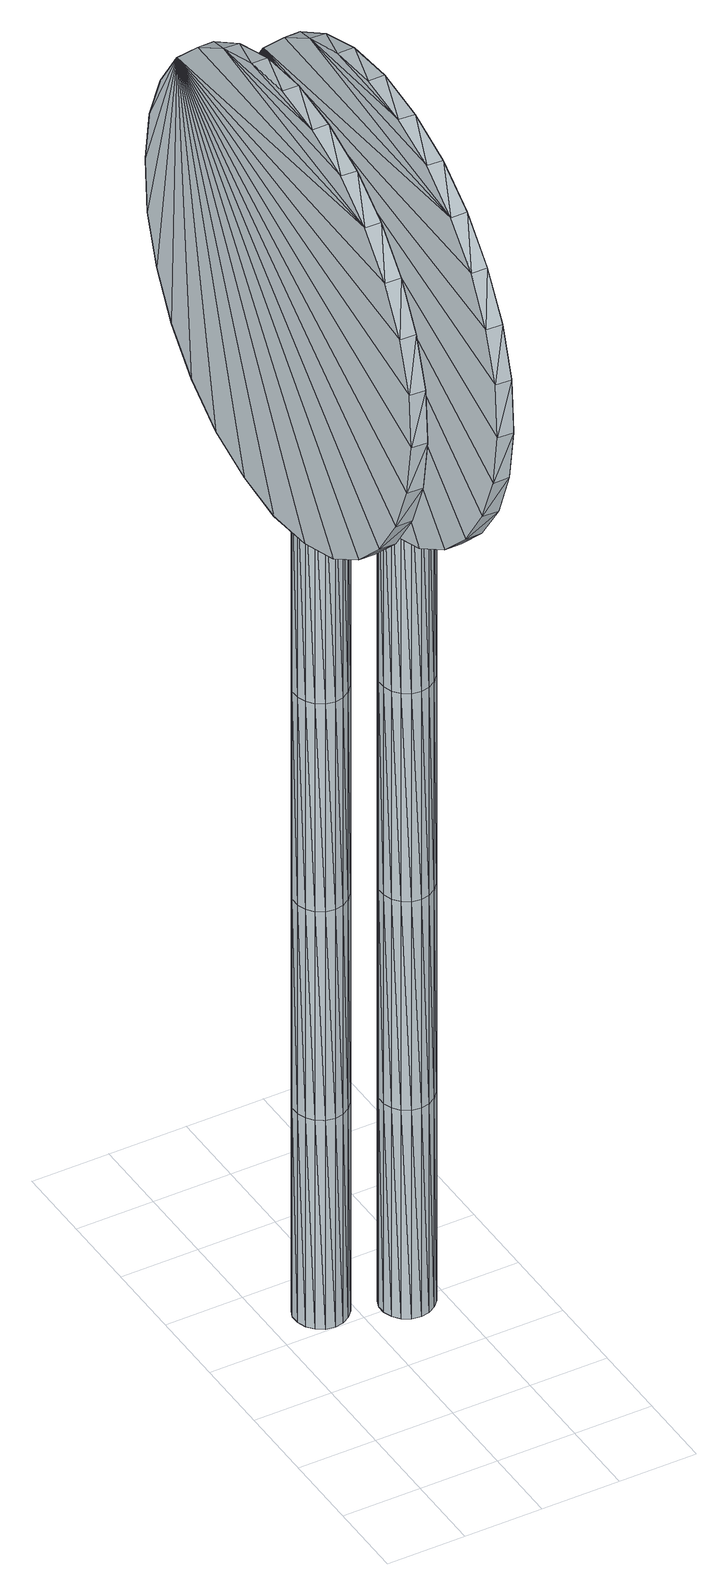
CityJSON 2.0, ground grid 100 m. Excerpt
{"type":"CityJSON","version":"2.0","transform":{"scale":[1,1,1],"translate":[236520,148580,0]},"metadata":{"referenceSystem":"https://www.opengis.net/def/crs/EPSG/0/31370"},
"CityObjects":{
"object1":{"type":"GenericCityObject","attributes":{"cluster":12,"mean_distance_to_centroid":0.193,"new_centroid_x":236474.58,"new_centroid_y":148993.81,"mean_distance_to_camera":6.9,"H1":0,"H2":0,"Z_final":107.55,"cluster2":-1,"proj_x":236469.2,"proj_y":148992.26,"id_line":52868,"bearing_l":163.9,"distance":5.6,"orientation":"left","G_obj":343.9},"geometry":[{"type":"MultiSurface","lod":"2","boundaries":[[[0,1,2]],[[2,1,3]],[[3,1,4]],[[4,1,5]],[[5,1,6]],[[1,7,6]],[[1,8,7]],[[1,9,8]],[[1,10,9]],[[1,11,10]],[[1,12,11]],[[1,13,12]],[[1,14,13]],[[15,14,1]],[[16,15,1]],[[17,16,1]],[[18,17,1]],[[0,18,1]],[[19,20,0]],[[19,0,2]],[[21,19,2]],[[21,2,3]],[[21,3,22]],[[22,3,4]],[[22,4,23]],[[23,4,5]],[[23,5,24]],[[24,5,6]],[[24,6,25]],[[25,6,7]],[[25,7,26]],[[26,7,8]],[[26,8,27]],[[8,9,27]],[[27,9,28]],[[9,10,28]],[[10,29,28]],[[10,11,29]],[[11,30,29]],[[11,12,30]],[[30,12,31]],[[31,12,13]],[[31,13,32]],[[32,13,14]],[[32,14,33]],[[33,14,15]],[[33,15,34]],[[34,15,16]],[[34,16,35]],[[35,16,17]],[[36,35,17]],[[18,36,17]],[[20,36,18]],[[20,18,0]],[[37,38,20]],[[37,20,19]],[[39,37,19]],[[21,39,19]],[[39,21,40]],[[40,21,22]],[[40,22,41]],[[41,22,23]],[[41,23,42]],[[42,23,24]],[[42,24,43]],[[43,24,25]],[[43,25,44]],[[44,25,26]],[[26,45,44]],[[26,27,45]],[[27,46,45]],[[27,28,46]],[[28,47,46]],[[28,29,47]],[[47,29,48]],[[29,30,48]],[[48,30,49]],[[49,30,31]],[[49,31,50]],[[50,31,32]],[[50,32,51]],[[51,32,33]],[[51,33,52]],[[52,33,34]],[[52,34,53]],[[53,34,35]],[[54,53,35]],[[54,35,36]],[[38,54,36]],[[38,36,20]],[[55,56,38]],[[55,38,37]],[[57,55,37]],[[57,37,39]],[[57,39,58]],[[58,39,40]],[[58,40,59]],[[59,40,41]],[[59,41,60]],[[60,41,42]],[[60,42,61]],[[61,42,43]],[[61,43,62]],[[62,43,44]],[[44,63,62]],[[44,45,63]],[[45,64,63]],[[45,46,64]],[[46,65,64]],[[46,47,65]],[[47,66,65]],[[47,48,66]],[[66,48,67]],[[67,48,49]],[[67,49,68]],[[68,49,50]],[[68,50,69]],[[69,50,51]],[[69,51,70]],[[70,51,52]],[[70,52,71]],[[71,52,53]],[[72,71,53]],[[72,53,54]],[[56,72,54]],[[56,54,38]],[[73,74,56]],[[73,56,55]],[[75,73,55]],[[75,55,57]],[[75,57,76]],[[76,57,58]],[[76,58,77]],[[77,58,59]],[[77,59,78]],[[78,59,60]],[[78,60,79]],[[79,60,61]],[[79,61,80]],[[80,61,62]],[[62,81,80]],[[62,63,81]],[[63,82,81]],[[63,64,82]],[[64,83,82]],[[64,65,83]],[[65,84,83]],[[65,66,84]],[[84,66,85]],[[85,66,67]],[[85,67,86]],[[86,67,68]],[[86,68,87]],[[87,68,69]],[[87,69,88]],[[88,69,70]],[[88,70,89]],[[89,70,71]],[[90,89,71]],[[90,71,72]],[[74,90,72]],[[74,72,56]],[[91,92,74]],[[91,74,73]],[[93,91,73]],[[93,73,75]],[[93,75,94]],[[94,75,76]],[[94,76,95]],[[95,76,77]],[[95,77,96]],[[96,77,78]],[[96,78,97]],[[97,78,79]],[[97,79,98]],[[98,79,80]],[[80,99,98]],[[80,81,99]],[[81,100,99]],[[81,82,100]],[[82,101,100]],[[82,83,101]],[[83,102,101]],[[83,84,102]],[[102,84,103]],[[103,84,85]],[[103,85,104]],[[104,85,86]],[[104,86,105]],[[105,86,87]],[[105,87,106]],[[106,87,88]],[[106,88,107]],[[107,88,89]],[[108,107,89]],[[108,89,90]],[[92,108,90]],[[92,90,74]],[[92,91,109]],[[91,93,109]],[[93,94,109]],[[94,95,109]],[[95,96,109]],[[109,96,97]],[[109,97,98]],[[109,98,99]],[[109,99,100]],[[109,100,101]],[[109,101,102]],[[109,102,103]],[[109,103,104]],[[105,109,104]],[[106,109,105]],[[107,109,106]],[[108,109,107]],[[92,109,108]],[[110,111,112]],[[113,112,114]],[[115,112,113]],[[116,112,115]],[[117,112,116]],[[118,112,117]],[[119,112,118]],[[120,112,119]],[[121,112,120]],[[122,112,121]],[[122,123,112]],[[123,110,112]],[[111,124,112]],[[124,125,112]],[[125,126,112]],[[126,127,112]],[[127,128,112]],[[128,129,112]],[[129,130,112]],[[130,131,112]],[[112,131,132]],[[131,133,132]],[[131,134,133]],[[133,134,135]],[[133,135,136]],[[135,137,136]],[[133,136,138]],[[136,139,138]],[[136,137,139]],[[137,140,139]],[[137,135,140]],[[135,141,140]],[[135,134,141]],[[134,142,141]],[[134,131,142]],[[131,143,142]],[[131,130,143]],[[143,130,144]],[[144,130,129]],[[144,129,145]],[[145,129,128]],[[145,128,146]],[[146,127,147]],[[147,127,126]],[[147,126,148]],[[148,126,125]],[[148,125,149]],[[149,125,124]],[[150,149,124]],[[150,124,111]],[[151,150,111]],[[151,111,110]],[[152,151,110]],[[152,110,123]],[[146,128,127]],[[153,123,122]],[[154,153,122]],[[154,122,121]],[[155,154,121]],[[155,121,120]],[[156,155,120]],[[156,120,119]],[[157,156,119]],[[157,119,118]],[[157,118,158]],[[158,118,117]],[[158,117,159]],[[153,152,123]],[[159,117,116]],[[159,116,160]],[[160,116,115]],[[160,115,161]],[[161,115,113]],[[161,113,162]],[[162,113,114]],[[162,114,163]],[[163,114,112]],[[163,112,164]],[[164,112,132]],[[132,165,164]],[[132,133,165]],[[133,138,165]],[[138,139,140]],[[161,162,163]],[[160,161,163]],[[159,160,163]],[[158,159,163]],[[157,158,163]],[[156,157,163]],[[155,156,163]],[[154,155,163]],[[153,154,163]],[[153,163,152]],[[152,163,151]],[[151,163,150]],[[150,163,149]],[[149,163,148]],[[148,163,147]],[[147,163,146]],[[146,163,145]],[[145,163,144]],[[144,163,143]],[[143,163,142]],[[163,164,142]],[[142,164,165]],[[142,165,141]],[[165,140,141]],[[165,138,140]],[[166,167,168]],[[168,167,169]],[[170,168,169]],[[170,169,171]],[[170,171,172]],[[172,171,173]],[[172,173,174]],[[174,173,175]],[[174,175,176]],[[176,175,177]],[[176,177,178]],[[178,177,179]],[[178,179,180]],[[180,179,181]],[[180,181,182]],[[182,181,183]],[[182,183,184]],[[184,183,185]],[[184,185,186]],[[186,185,187]],[[186,187,188]],[[188,187,189]],[[188,189,190]],[[190,189,191]],[[192,190,191]],[[192,191,193]],[[194,192,193]],[[194,193,195]],[[196,194,195]],[[196,195,197]],[[198,196,197]],[[198,197,199]],[[200,198,199]],[[200,199,201]],[[202,200,201]],[[202,201,203]],[[204,202,203]],[[204,203,205]],[[206,204,205]],[[206,205,207]],[[208,206,207]],[[208,207,209]],[[210,208,209]],[[210,209,211]],[[212,210,211]],[[212,211,213]],[[214,212,213]],[[214,213,215]],[[216,214,215]],[[216,215,217]],[[216,217,218]],[[218,217,219]],[[218,219,220]],[[220,219,221]],[[220,221,222]],[[222,221,223]],[[222,223,224]],[[224,223,225]],[[224,225,226]],[[226,225,227]],[[226,227,228]],[[228,227,229]],[[228,229,230]],[[230,229,231]],[[230,231,232]],[[232,231,233]],[[232,233,234]],[[234,233,235]],[[234,235,236]],[[236,235,237]],[[238,236,237]],[[238,237,239]],[[238,239,240]],[[240,239,241]],[[241,242,240]],[[241,243,242]],[[242,243,244]],[[244,243,245]],[[244,245,246]],[[246,245,247]],[[246,247,248]],[[248,247,249]],[[248,249,250]],[[250,249,251]],[[250,251,252]],[[252,251,253]],[[252,253,254]],[[254,253,255]],[[254,255,256]],[[256,255,257]],[[256,257,258]],[[258,257,259]],[[258,259,260]],[[260,259,261]],[[260,261,262]],[[262,261,263]],[[262,263,264]],[[264,263,265]],[[264,265,266]],[[266,265,267]],[[266,267,268]],[[268,267,269]],[[269,270,268]],[[269,271,270]],[[271,272,270]],[[271,273,272]],[[273,274,272]],[[273,275,274]],[[275,276,274]],[[275,277,276]],[[277,278,276]],[[277,279,278]],[[279,280,278]],[[279,281,280]],[[281,282,280]],[[281,283,282]],[[283,284,282]],[[283,285,284]],[[285,286,284]],[[285,287,286]],[[287,288,286]],[[287,289,288]],[[289,290,288]],[[289,291,290]],[[290,291,292]],[[292,291,293]],[[292,293,294]],[[294,293,295]],[[294,295,296]],[[296,295,297]],[[296,297,298]],[[298,297,299]],[[298,299,300]],[[300,299,301]],[[300,301,302]],[[302,301,303]],[[302,303,304]],[[304,303,305]],[[304,305,306]],[[306,305,307]],[[306,307,308]],[[308,307,309]],[[308,309,310]],[[310,309,311]],[[310,311,312]],[[312,311,313]],[[313,166,312]],[[313,167,166]],[[169,167,313]],[[169,313,171]],[[171,313,311]],[[173,171,311]],[[173,311,309]],[[175,173,309]],[[175,309,307]],[[177,175,307]],[[177,307,305]],[[179,177,305]],[[179,305,303]],[[181,179,303]],[[181,303,301]],[[183,181,301]],[[183,301,299]],[[183,299,297]],[[185,183,297]],[[185,297,295]],[[187,185,295]],[[187,295,293]],[[189,187,293]],[[189,293,291]],[[189,291,289]],[[189,289,287]],[[191,189,287]],[[191,287,285]],[[193,191,285]],[[195,193,285]],[[195,285,283]],[[197,195,283]],[[199,197,283]],[[201,199,283]],[[201,283,281]],[[203,201,281]],[[205,203,281]],[[205,281,279]],[[205,279,207]],[[207,279,209]],[[209,279,277]],[[209,277,211]],[[211,277,275]],[[211,275,213]],[[213,275,273]],[[213,273,215]],[[215,273,271]],[[215,271,217]],[[217,271,219]],[[219,271,269]],[[219,269,221]],[[221,269,267]],[[221,267,223]],[[223,267,265]],[[223,265,225]],[[225,265,263]],[[225,263,261]],[[225,261,227]],[[227,261,259]],[[227,259,229]],[[229,259,257]],[[229,257,255]],[[229,255,231]],[[231,255,253]],[[231,253,233]],[[233,253,251]],[[233,251,235]],[[251,249,235]],[[235,249,247]],[[235,247,237]],[[247,245,237]],[[237,245,243]],[[237,243,239]],[[239,243,241]],[[238,240,242]],[[168,312,166]],[[170,312,168]],[[170,310,312]],[[172,310,170]],[[172,308,310]],[[174,308,172]],[[174,306,308]],[[176,306,174]],[[176,304,306]],[[178,304,176]],[[178,302,304]],[[180,302,178]],[[180,300,302]],[[182,300,180]],[[182,298,300]],[[182,296,298]],[[184,296,182]],[[184,294,296]],[[186,294,184]],[[186,292,294]],[[188,292,186]],[[188,290,292]],[[188,288,290]],[[188,286,288]],[[190,286,188]],[[190,284,286]],[[192,284,190]],[[194,284,192]],[[194,282,284]],[[196,282,194]],[[198,282,196]],[[200,282,198]],[[200,280,282]],[[202,280,200]],[[204,280,202]],[[204,278,280]],[[204,206,278]],[[206,208,278]],[[208,276,278]],[[208,210,276]],[[210,274,276]],[[210,212,274]],[[212,272,274]],[[212,214,272]],[[214,270,272]],[[214,216,270]],[[216,218,270]],[[218,268,270]],[[218,220,268]],[[220,266,268]],[[220,222,266]],[[222,264,266]],[[222,224,264]],[[224,262,264]],[[224,260,262]],[[224,226,260]],[[226,258,260]],[[226,228,258]],[[228,256,258]],[[228,254,256]],[[228,230,254]],[[230,252,254]],[[230,232,252]],[[232,250,252]],[[232,234,250]],[[250,234,248]],[[234,246,248]],[[234,236,246]],[[246,236,244]],[[236,242,244]],[[236,238,242]],[[314,315,316]],[[316,315,317]],[[318,316,317]],[[318,317,319]],[[318,319,320]],[[320,319,321]],[[320,321,322]],[[322,321,323]],[[322,323,324]],[[324,323,325]],[[324,325,326]],[[326,325,327]],[[326,327,328]],[[328,327,329]],[[328,329,330]],[[330,329,331]],[[330,331,332]],[[332,331,333]],[[332,333,334]],[[334,333,335]],[[334,335,336]],[[336,335,337]],[[336,337,338]],[[338,337,339]],[[340,338,339]],[[340,339,341]],[[342,340,341]],[[342,341,343]],[[344,342,343]],[[344,343,345]],[[346,344,345]],[[346,345,347]],[[348,346,347]],[[348,347,349]],[[350,348,349]],[[350,349,351]],[[352,350,351]],[[352,351,353]],[[354,352,353]],[[354,353,355]],[[356,354,355]],[[356,355,357]],[[358,356,357]],[[358,357,359]],[[360,358,359]],[[360,359,361]],[[362,360,361]],[[362,361,363]],[[364,362,363]],[[364,363,365]],[[364,365,366]],[[366,365,367]],[[366,367,368]],[[368,367,369]],[[368,369,370]],[[370,369,371]],[[370,371,372]],[[372,371,373]],[[372,373,374]],[[374,373,375]],[[374,375,376]],[[376,375,377]],[[376,377,378]],[[378,377,379]],[[378,379,380]],[[380,379,381]],[[380,381,382]],[[382,381,383]],[[382,383,384]],[[384,383,385]],[[386,384,385]],[[386,385,387]],[[386,387,388]],[[388,387,389]],[[389,390,388]],[[389,391,390]],[[390,391,392]],[[392,391,393]],[[392,393,394]],[[394,393,395]],[[394,395,396]],[[396,395,397]],[[396,397,398]],[[398,397,399]],[[398,399,400]],[[400,399,401]],[[400,401,402]],[[402,401,403]],[[402,403,404]],[[404,403,405]],[[404,405,406]],[[406,405,407]],[[406,407,408]],[[408,407,409]],[[408,409,410]],[[410,409,411]],[[410,411,412]],[[412,411,413]],[[412,413,414]],[[414,413,415]],[[415,416,414]],[[415,417,416]],[[417,418,416]],[[417,419,418]],[[419,420,418]],[[419,421,420]],[[421,422,420]],[[421,423,422]],[[423,424,422]],[[423,425,424]],[[425,426,424]],[[425,427,426]],[[427,428,426]],[[427,429,428]],[[429,430,428]],[[429,431,430]],[[431,432,430]],[[431,433,432]],[[433,434,432]],[[433,435,434]],[[435,436,434]],[[435,437,436]],[[436,437,438]],[[438,437,439]],[[438,439,440]],[[440,439,441]],[[440,441,442]],[[442,441,443]],[[442,443,444]],[[444,443,445]],[[444,445,446]],[[446,445,447]],[[446,447,448]],[[448,447,449]],[[448,449,450]],[[450,449,451]],[[450,451,452]],[[452,451,453]],[[452,453,454]],[[454,453,455]],[[454,455,456]],[[456,455,457]],[[456,457,458]],[[458,457,459]],[[459,314,458]],[[459,315,314]],[[317,315,459]],[[317,459,319]],[[319,459,457]],[[321,319,457]],[[321,457,455]],[[323,321,455]],[[323,455,453]],[[325,323,453]],[[325,453,451]],[[327,325,451]],[[327,451,449]],[[329,327,449]],[[329,449,447]],[[331,329,447]],[[331,447,445]],[[331,445,443]],[[333,331,443]],[[333,443,441]],[[335,333,441]],[[335,441,439]],[[337,335,439]],[[337,439,437]],[[337,437,435]],[[337,435,433]],[[339,337,433]],[[339,433,431]],[[341,339,431]],[[343,341,431]],[[343,431,429]],[[345,343,429]],[[347,345,429]],[[349,347,429]],[[349,429,427]],[[351,349,427]],[[353,351,427]],[[353,427,425]],[[353,425,355]],[[355,425,357]],[[357,425,423]],[[357,423,359]],[[359,423,421]],[[359,421,361]],[[361,421,419]],[[361,419,363]],[[363,419,417]],[[363,417,365]],[[365,417,367]],[[367,417,415]],[[367,415,369]],[[369,415,413]],[[369,413,371]],[[371,413,411]],[[371,411,373]],[[373,411,409]],[[373,409,375]],[[375,409,407]],[[375,407,377]],[[377,407,405]],[[377,405,403]],[[377,403,379]],[[379,403,401]],[[379,401,381]],[[381,401,399]],[[381,399,383]],[[399,397,383]],[[383,397,395]],[[383,395,385]],[[395,393,385]],[[385,393,391]],[[385,391,387]],[[387,391,389]],[[386,388,390]],[[316,458,314]],[[318,458,316]],[[318,456,458]],[[320,456,318]],[[320,454,456]],[[322,454,320]],[[322,452,454]],[[324,452,322]],[[324,450,452]],[[326,450,324]],[[326,448,450]],[[328,448,326]],[[328,446,448]],[[330,446,328]],[[330,444,446]],[[330,442,444]],[[332,442,330]],[[332,440,442]],[[334,440,332]],[[334,438,440]],[[336,438,334]],[[336,436,438]],[[336,434,436]],[[336,432,434]],[[338,432,336]],[[338,430,432]],[[340,430,338]],[[342,430,340]],[[342,428,430]],[[344,428,342]],[[346,428,344]],[[348,428,346]],[[348,426,428]],[[350,426,348]],[[352,426,350]],[[352,424,426]],[[352,354,424]],[[354,356,424]],[[356,422,424]],[[356,358,422]],[[358,420,422]],[[358,360,420]],[[360,418,420]],[[360,362,418]],[[362,416,418]],[[362,364,416]],[[364,366,416]],[[366,414,416]],[[366,368,414]],[[368,412,414]],[[368,370,412]],[[370,410,412]],[[370,372,410]],[[372,408,410]],[[372,374,408]],[[374,406,408]],[[374,376,406]],[[376,404,406]],[[376,402,404]],[[376,378,402]],[[378,400,402]],[[378,380,400]],[[380,398,400]],[[380,382,398]],[[398,382,396]],[[382,394,396]],[[382,384,394]],[[394,384,392]],[[384,390,392]],[[384,386,390]]]}]},
"object2":{"type":"GenericCityObject","attributes":{"cluster":8,"mean_distance_to_centroid":0.161,"new_centroid_x":236567.61,"new_centroid_y":148961.48,"mean_distance_to_camera":4.67,"H1":0,"H2":0,"Z_final":108.32,"cluster2":-1,"proj_x":236571.97,"proj_y":148958.92,"id_line":52845,"bearing_l":210.4,"distance":5.06,"orientation":"right","G_obj":210.4},"geometry":[{"type":"MultiSurface","lod":"2","boundaries":[[[460,461,462]],[[462,461,463]],[[463,461,464]],[[464,461,465]],[[465,461,466]],[[461,467,466]],[[461,468,467]],[[461,469,468]],[[461,470,469]],[[461,471,470]],[[461,472,471]],[[461,473,472]],[[461,474,473]],[[475,474,461]],[[476,475,461]],[[477,476,461]],[[478,477,461]],[[460,478,461]],[[479,480,460]],[[479,460,462]],[[481,479,462]],[[481,462,463]],[[481,463,482]],[[482,463,464]],[[482,464,483]],[[483,464,465]],[[483,465,484]],[[484,465,466]],[[484,466,485]],[[485,466,467]],[[485,467,486]],[[486,467,468]],[[486,468,487]],[[468,469,487]],[[487,469,488]],[[469,470,488]],[[470,489,488]],[[470,471,489]],[[471,490,489]],[[471,472,490]],[[490,472,491]],[[491,472,473]],[[491,473,492]],[[492,473,474]],[[492,474,493]],[[493,474,475]],[[493,475,494]],[[494,475,476]],[[494,476,495]],[[495,476,477]],[[496,495,477]],[[478,496,477]],[[480,496,478]],[[480,478,460]],[[497,498,480]],[[497,480,479]],[[499,497,479]],[[481,499,479]],[[499,481,500]],[[500,481,482]],[[500,482,501]],[[501,482,483]],[[501,483,502]],[[502,483,484]],[[502,484,503]],[[503,484,485]],[[503,485,504]],[[504,485,486]],[[486,505,504]],[[486,487,505]],[[487,506,505]],[[487,488,506]],[[488,507,506]],[[488,489,507]],[[507,489,508]],[[489,490,508]],[[508,490,509]],[[509,490,491]],[[509,491,510]],[[510,491,492]],[[510,492,511]],[[511,492,493]],[[511,493,512]],[[512,493,494]],[[512,494,513]],[[513,494,495]],[[514,513,495]],[[514,495,496]],[[498,514,496]],[[498,496,480]],[[515,516,498]],[[515,498,497]],[[517,515,497]],[[517,497,499]],[[517,499,518]],[[518,499,500]],[[518,500,519]],[[519,500,501]],[[519,501,520]],[[520,501,502]],[[520,502,521]],[[521,502,503]],[[521,503,522]],[[522,503,504]],[[504,523,522]],[[504,505,523]],[[505,524,523]],[[505,506,524]],[[506,525,524]],[[506,507,525]],[[507,526,525]],[[507,508,526]],[[526,508,527]],[[527,508,509]],[[527,509,528]],[[528,509,510]],[[528,510,529]],[[529,510,511]],[[529,511,530]],[[530,511,512]],[[530,512,531]],[[531,512,513]],[[532,531,513]],[[532,513,514]],[[516,532,514]],[[516,514,498]],[[533,534,516]],[[533,516,515]],[[535,533,515]],[[535,515,517]],[[535,517,536]],[[536,517,518]],[[536,518,537]],[[537,518,519]],[[537,519,538]],[[538,519,520]],[[538,520,539]],[[539,520,521]],[[539,521,540]],[[540,521,522]],[[522,541,540]],[[522,523,541]],[[523,542,541]],[[523,524,542]],[[524,543,542]],[[524,525,543]],[[525,544,543]],[[525,526,544]],[[544,526,545]],[[545,526,527]],[[545,527,546]],[[546,527,528]],[[546,528,547]],[[547,528,529]],[[547,529,548]],[[548,529,530]],[[548,530,549]],[[549,530,531]],[[550,549,531]],[[550,531,532]],[[534,550,532]],[[534,532,516]],[[551,552,534]],[[551,534,533]],[[553,551,533]],[[553,533,535]],[[553,535,554]],[[554,535,536]],[[554,536,555]],[[555,536,537]],[[555,537,556]],[[556,537,538]],[[556,538,557]],[[557,538,539]],[[557,539,558]],[[558,539,540]],[[540,559,558]],[[540,541,559]],[[541,560,559]],[[541,542,560]],[[542,561,560]],[[542,543,561]],[[543,562,561]],[[543,544,562]],[[562,544,563]],[[563,544,545]],[[563,545,564]],[[564,545,546]],[[564,546,565]],[[565,546,547]],[[565,547,566]],[[566,547,548]],[[566,548,567]],[[567,548,549]],[[568,567,549]],[[568,549,550]],[[552,568,550]],[[552,550,534]],[[552,551,569]],[[551,553,569]],[[553,554,569]],[[554,555,569]],[[555,556,569]],[[569,556,557]],[[569,557,558]],[[569,558,559]],[[569,559,560]],[[569,560,561]],[[569,561,562]],[[569,562,563]],[[569,563,564]],[[565,569,564]],[[566,569,565]],[[567,569,566]],[[568,569,567]],[[552,569,568]],[[570,571,572]],[[573,572,574]],[[575,572,573]],[[576,572,575]],[[577,572,576]],[[578,572,577]],[[579,572,578]],[[580,572,579]],[[581,572,580]],[[582,572,581]],[[582,583,572]],[[583,570,572]],[[571,584,572]],[[584,585,572]],[[585,586,572]],[[586,587,572]],[[587,588,572]],[[588,589,572]],[[589,590,572]],[[590,591,572]],[[572,591,592]],[[591,593,592]],[[591,594,593]],[[593,594,595]],[[593,595,596]],[[595,597,596]],[[593,596,598]],[[596,599,598]],[[596,597,599]],[[597,600,599]],[[597,595,600]],[[595,601,600]],[[595,594,601]],[[594,602,601]],[[594,591,602]],[[591,603,602]],[[591,590,603]],[[603,590,604]],[[604,590,589]],[[604,589,605]],[[605,589,588]],[[605,588,606]],[[606,587,607]],[[607,587,586]],[[607,586,608]],[[608,586,585]],[[608,585,609]],[[609,585,584]],[[610,609,584]],[[610,584,571]],[[611,610,571]],[[611,571,570]],[[612,611,570]],[[612,570,583]],[[606,588,587]],[[613,583,582]],[[614,613,582]],[[614,582,581]],[[615,614,581]],[[615,581,580]],[[616,615,580]],[[616,580,579]],[[617,616,579]],[[617,579,578]],[[617,578,618]],[[618,578,577]],[[618,577,619]],[[613,612,583]],[[619,577,576]],[[619,576,620]],[[620,576,575]],[[620,575,621]],[[621,575,573]],[[621,573,622]],[[622,573,574]],[[622,574,623]],[[623,574,572]],[[623,572,624]],[[624,572,592]],[[592,625,624]],[[592,593,625]],[[593,598,625]],[[598,599,600]],[[621,622,623]],[[620,621,623]],[[619,620,623]],[[618,619,623]],[[617,618,623]],[[616,617,623]],[[615,616,623]],[[614,615,623]],[[613,614,623]],[[613,623,612]],[[612,623,611]],[[611,623,610]],[[610,623,609]],[[609,623,608]],[[608,623,607]],[[607,623,606]],[[606,623,605]],[[605,623,604]],[[604,623,603]],[[603,623,602]],[[623,624,602]],[[602,624,625]],[[602,625,601]],[[625,600,601]],[[625,598,600]],[[626,627,628]],[[628,627,629]],[[630,628,629]],[[630,629,631]],[[630,631,632]],[[632,631,633]],[[632,633,634]],[[634,633,635]],[[634,635,636]],[[636,635,637]],[[636,637,638]],[[638,637,639]],[[638,639,640]],[[640,639,641]],[[640,641,642]],[[642,641,643]],[[642,643,644]],[[644,643,645]],[[644,645,646]],[[646,645,647]],[[646,647,648]],[[648,647,649]],[[648,649,650]],[[650,649,651]],[[652,650,651]],[[652,651,653]],[[654,652,653]],[[654,653,655]],[[656,654,655]],[[656,655,657]],[[658,656,657]],[[658,657,659]],[[660,658,659]],[[660,659,661]],[[662,660,661]],[[662,661,663]],[[664,662,663]],[[664,663,665]],[[666,664,665]],[[666,665,667]],[[668,666,667]],[[668,667,669]],[[670,668,669]],[[670,669,671]],[[672,670,671]],[[672,671,673]],[[674,672,673]],[[674,673,675]],[[676,674,675]],[[676,675,677]],[[676,677,678]],[[678,677,679]],[[678,679,680]],[[680,679,681]],[[680,681,682]],[[682,681,683]],[[682,683,684]],[[684,683,685]],[[684,685,686]],[[686,685,687]],[[686,687,688]],[[688,687,689]],[[688,689,690]],[[690,689,691]],[[690,691,692]],[[692,691,693]],[[692,693,694]],[[694,693,695]],[[694,695,696]],[[696,695,697]],[[696,697,698]],[[698,697,699]],[[700,698,699]],[[700,699,701]],[[700,701,702]],[[702,701,703]],[[703,704,702]],[[703,705,704]],[[704,705,706]],[[706,705,707]],[[706,707,708]],[[708,707,709]],[[708,709,710]],[[710,709,711]],[[710,711,712]],[[712,711,713]],[[712,713,714]],[[714,713,715]],[[714,715,716]],[[716,715,717]],[[716,717,718]],[[718,717,719]],[[718,719,720]],[[720,719,721]],[[720,721,722]],[[722,721,723]],[[722,723,724]],[[724,723,725]],[[724,725,726]],[[726,725,727]],[[726,727,728]],[[728,727,729]],[[728,729,730]],[[730,729,731]],[[731,732,730]],[[731,733,732]],[[733,734,732]],[[733,735,734]],[[735,736,734]],[[735,737,736]],[[737,738,736]],[[737,739,738]],[[739,740,738]],[[739,741,740]],[[741,742,740]],[[741,743,742]],[[743,744,742]],[[743,745,744]],[[745,746,744]],[[745,747,746]],[[747,748,746]],[[747,749,748]],[[749,750,748]],[[749,751,750]],[[751,752,750]],[[751,753,752]],[[752,753,754]],[[754,753,755]],[[754,755,756]],[[756,755,757]],[[756,757,758]],[[758,757,759]],[[758,759,760]],[[760,759,761]],[[760,761,762]],[[762,761,763]],[[762,763,764]],[[764,763,765]],[[764,765,766]],[[766,765,767]],[[766,767,768]],[[768,767,769]],[[768,769,770]],[[770,769,771]],[[770,771,772]],[[772,771,773]],[[772,773,774]],[[774,773,775]],[[775,626,774]],[[775,627,626]],[[629,627,775]],[[629,775,631]],[[631,775,773]],[[633,631,773]],[[633,773,771]],[[635,633,771]],[[635,771,769]],[[637,635,769]],[[637,769,767]],[[639,637,767]],[[639,767,765]],[[641,639,765]],[[641,765,763]],[[643,641,763]],[[643,763,761]],[[643,761,759]],[[645,643,759]],[[645,759,757]],[[647,645,757]],[[647,757,755]],[[649,647,755]],[[649,755,753]],[[649,753,751]],[[649,751,749]],[[651,649,749]],[[651,749,747]],[[653,651,747]],[[655,653,747]],[[655,747,745]],[[657,655,745]],[[659,657,745]],[[661,659,745]],[[661,745,743]],[[663,661,743]],[[665,663,743]],[[665,743,741]],[[665,741,667]],[[667,741,669]],[[669,741,739]],[[669,739,671]],[[671,739,737]],[[671,737,673]],[[673,737,735]],[[673,735,675]],[[675,735,733]],[[675,733,677]],[[677,733,679]],[[679,733,731]],[[679,731,681]],[[681,731,683]],[[683,731,729]],[[683,729,685]],[[685,729,727]],[[685,727,687]],[[687,727,725]],[[687,725,723]],[[687,723,689]],[[689,723,721]],[[689,721,691]],[[691,721,719]],[[691,719,717]],[[691,717,693]],[[693,717,715]],[[693,715,695]],[[695,715,713]],[[695,713,697]],[[713,711,697]],[[697,711,709]],[[697,709,699]],[[709,707,699]],[[699,707,705]],[[699,705,701]],[[701,705,703]],[[700,702,704]],[[628,774,626]],[[630,774,628]],[[630,772,774]],[[632,772,630]],[[632,770,772]],[[634,770,632]],[[634,768,770]],[[636,768,634]],[[636,766,768]],[[638,766,636]],[[638,764,766]],[[640,764,638]],[[640,762,764]],[[642,762,640]],[[642,760,762]],[[642,758,760]],[[644,758,642]],[[644,756,758]],[[646,756,644]],[[646,754,756]],[[648,754,646]],[[648,752,754]],[[648,750,752]],[[648,748,750]],[[650,748,648]],[[650,746,748]],[[652,746,650]],[[654,746,652]],[[654,744,746]],[[656,744,654]],[[658,744,656]],[[660,744,658]],[[660,742,744]],[[662,742,660]],[[664,742,662]],[[664,740,742]],[[664,666,740]],[[666,668,740]],[[668,738,740]],[[668,670,738]],[[670,736,738]],[[670,672,736]],[[672,734,736]],[[672,674,734]],[[674,732,734]],[[674,676,732]],[[676,678,732]],[[678,730,732]],[[678,680,730]],[[680,682,730]],[[682,728,730]],[[682,684,728]],[[684,726,728]],[[684,686,726]],[[686,724,726]],[[686,722,724]],[[686,688,722]],[[688,720,722]],[[688,690,720]],[[690,718,720]],[[690,716,718]],[[690,692,716]],[[692,714,716]],[[692,694,714]],[[694,712,714]],[[694,696,712]],[[712,696,710]],[[696,708,710]],[[696,698,708]],[[708,698,706]],[[698,704,706]],[[698,700,704]],[[776,777,778]],[[778,777,779]],[[780,778,779]],[[780,779,781]],[[780,781,782]],[[782,781,783]],[[782,783,784]],[[784,783,785]],[[784,785,786]],[[786,785,787]],[[786,787,788]],[[788,787,789]],[[788,789,790]],[[790,789,791]],[[790,791,792]],[[792,791,793]],[[792,793,794]],[[794,793,795]],[[794,795,796]],[[796,795,797]],[[796,797,798]],[[798,797,799]],[[798,799,800]],[[800,799,801]],[[802,800,801]],[[802,801,803]],[[804,802,803]],[[804,803,805]],[[806,804,805]],[[806,805,807]],[[808,806,807]],[[808,807,809]],[[810,808,809]],[[810,809,811]],[[812,810,811]],[[812,811,813]],[[814,812,813]],[[814,813,815]],[[816,814,815]],[[816,815,817]],[[818,816,817]],[[818,817,819]],[[820,818,819]],[[820,819,821]],[[822,820,821]],[[822,821,823]],[[824,822,823]],[[824,823,825]],[[826,824,825]],[[826,825,827]],[[826,827,828]],[[828,827,829]],[[828,829,830]],[[830,829,831]],[[830,831,832]],[[832,831,833]],[[832,833,834]],[[834,833,835]],[[834,835,836]],[[836,835,837]],[[836,837,838]],[[838,837,839]],[[838,839,840]],[[840,839,841]],[[840,841,842]],[[842,841,843]],[[842,843,844]],[[844,843,845]],[[844,845,846]],[[846,845,847]],[[846,847,848]],[[848,847,849]],[[850,848,849]],[[850,849,851]],[[850,851,852]],[[852,851,853]],[[853,854,852]],[[853,855,854]],[[854,855,856]],[[856,855,857]],[[856,857,858]],[[858,857,859]],[[858,859,860]],[[860,859,861]],[[860,861,862]],[[862,861,863]],[[862,863,864]],[[864,863,865]],[[864,865,866]],[[866,865,867]],[[866,867,868]],[[868,867,869]],[[868,869,870]],[[870,869,871]],[[870,871,872]],[[872,871,873]],[[872,873,874]],[[874,873,875]],[[874,875,876]],[[876,875,877]],[[876,877,878]],[[878,877,879]],[[879,880,878]],[[879,881,880]],[[881,882,880]],[[881,883,882]],[[883,884,882]],[[883,885,884]],[[885,886,884]],[[885,887,886]],[[887,888,886]],[[887,889,888]],[[889,890,888]],[[889,891,890]],[[891,892,890]],[[891,893,892]],[[893,894,892]],[[893,895,894]],[[895,896,894]],[[895,897,896]],[[897,898,896]],[[897,899,898]],[[899,900,898]],[[899,901,900]],[[900,901,902]],[[902,901,903]],[[902,903,904]],[[904,903,905]],[[904,905,906]],[[906,905,907]],[[906,907,908]],[[908,907,909]],[[908,909,910]],[[910,909,911]],[[910,911,912]],[[912,911,913]],[[912,913,914]],[[914,913,915]],[[914,915,916]],[[916,915,917]],[[916,917,918]],[[918,917,919]],[[918,919,920]],[[920,919,921]],[[920,921,922]],[[922,921,923]],[[923,776,922]],[[923,777,776]],[[779,777,923]],[[779,923,781]],[[781,923,921]],[[783,781,921]],[[783,921,919]],[[785,783,919]],[[785,919,917]],[[787,785,917]],[[787,917,915]],[[789,787,915]],[[789,915,913]],[[791,789,913]],[[791,913,911]],[[793,791,911]],[[793,911,909]],[[793,909,907]],[[795,793,907]],[[795,907,905]],[[797,795,905]],[[797,905,903]],[[799,797,903]],[[799,903,901]],[[799,901,899]],[[799,899,897]],[[801,799,897]],[[801,897,895]],[[803,801,895]],[[805,803,895]],[[805,895,893]],[[807,805,893]],[[809,807,893]],[[811,809,893]],[[811,893,891]],[[813,811,891]],[[815,813,891]],[[815,891,889]],[[815,889,817]],[[817,889,819]],[[819,889,887]],[[819,887,821]],[[821,887,885]],[[821,885,823]],[[823,885,883]],[[823,883,825]],[[825,883,881]],[[825,881,827]],[[827,881,829]],[[829,881,879]],[[829,879,831]],[[831,879,833]],[[833,879,877]],[[833,877,835]],[[835,877,875]],[[835,875,837]],[[837,875,873]],[[837,873,839]],[[839,873,871]],[[839,871,841]],[[841,871,869]],[[841,869,867]],[[841,867,843]],[[843,867,865]],[[843,865,845]],[[845,865,863]],[[845,863,847]],[[863,861,847]],[[847,861,859]],[[847,859,849]],[[859,857,849]],[[849,857,855]],[[849,855,851]],[[851,855,853]],[[850,852,854]],[[778,922,776]],[[780,922,778]],[[780,920,922]],[[782,920,780]],[[782,918,920]],[[784,918,782]],[[784,916,918]],[[786,916,784]],[[786,914,916]],[[788,914,786]],[[788,912,914]],[[790,912,788]],[[790,910,912]],[[792,910,790]],[[792,908,910]],[[792,906,908]],[[794,906,792]],[[794,904,906]],[[796,904,794]],[[796,902,904]],[[798,902,796]],[[798,900,902]],[[798,898,900]],[[798,896,898]],[[800,896,798]],[[800,894,896]],[[802,894,800]],[[804,894,802]],[[804,892,894]],[[806,892,804]],[[808,892,806]],[[810,892,808]],[[810,890,892]],[[812,890,810]],[[814,890,812]],[[814,888,890]],[[814,816,888]],[[816,818,888]],[[818,886,888]],[[818,820,886]],[[820,884,886]],[[820,822,884]],[[822,882,884]],[[822,824,882]],[[824,880,882]],[[824,826,880]],[[826,828,880]],[[828,878,880]],[[828,830,878]],[[830,832,878]],[[832,876,878]],[[832,834,876]],[[834,874,876]],[[834,836,874]],[[836,872,874]],[[836,838,872]],[[838,870,872]],[[838,840,870]],[[840,868,870]],[[840,866,868]],[[840,842,866]],[[842,864,866]],[[842,844,864]],[[844,862,864]],[[844,846,862]],[[862,846,860]],[[846,858,860]],[[846,848,858]],[[858,848,856]],[[848,854,856]],[[848,850,854]]]}]}
},
"vertices":[
[64,368,2],[64,335,2],[75,366,2],[85,360,2],[93,351,2],[97,341,2],[97,329,2],[93,318,2],[85,309,2],[75,303,2],[64,301,2],[52,303,2],[42,309,2],[35,318,2],[31,329,2],[31,341,2],[35,351,2],[42,360,2],[52,366,2],[75,366,300],[64,368,300],[85,360,300],[93,351,300],[97,341,300],[97,329,300],[93,318,300],[85,309,300],[75,303,300],[64,301,300],[52,303,300],[42,309,300],[35,318,300],[31,329,300],[31,341,300],[35,351,300],[42,360,300],[52,366,300],[75,366,598],[64,368,598],[85,360,598],[93,351,598],[97,341,598],[97,329,598],[93,318,598],[85,309,598],[75,303,598],[64,301,598],[52,303,598],[42,309,598],[35,318,598],[31,329,598],[31,341,598],[35,351,598],[42,360,598],[52,366,598],[75,366,895],[64,368,895],[85,360,895],[93,351,895],[97,341,895],[97,329,895],[93,318,895],[85,309,895],[75,303,895],[64,301,895],[52,303,895],[42,309,895],[35,318,895],[31,329,895],[31,341,895],[35,351,895],[42,360,895],[52,366,895],[75,366,1193],[64,368,1193],[85,360,1193],[93,351,1193],[97,341,1193],[97,329,1193],[93,318,1193],[85,309,1193],[75,303,1193],[64,301,1193],[52,303,1193],[42,309,1193],[35,318,1193],[31,329,1193],[31,341,1193],[35,351,1193],[42,360,1193],[52,366,1193],[75,366,1491],[64,368,1491],[85,360,1491],[93,351,1491],[97,341,1491],[97,329,1491],[93,318,1491],[85,309,1491],[75,303,1491],[64,301,1491],[52,303,1491],[42,309,1491],[35,318,1491],[31,329,1491],[31,341,1491],[35,351,1491],[42,360,1491],[52,366,1491],[64,335,1491],[28,208,1185],[29,152,1221],[38,577,1645],[36,635,1525],[37,612,1589],[35,643,1456],[33,635,1387],[32,612,1324],[31,577,1268],[30,530,1221],[29,474,1185],[29,410,1162],[28,341,1154],[28,272,1162],[29,105,1268],[30,70,1324],[31,47,1387],[32,39,1456],[34,47,1525],[35,70,1589],[36,105,1645],[37,152,1692],[38,530,1692],[39,474,1727],[38,208,1727],[38,272,1750],[39,410,1750],[39,341,1758],[18,410,1750],[18,341,1758],[17,272,1750],[17,208,1728],[16,152,1692],[15,106,1645],[14,70,1589],[13,47,1526],[11,39,1457],[10,47,1387],[9,70,1324],[8,106,1268],[8,152,1221],[7,208,1185],[7,272,1163],[7,341,1155],[8,410,1163],[8,474,1185],[9,530,1221],[10,577,1268],[11,612,1324],[12,635,1387],[14,643,1457],[15,635,1526],[16,612,1589],[17,577,1645],[17,530,1692],[18,474,1728],[21,445,1304],[21,445,1265],[54,444,1304],[54,444,1265],[54,425,1304],[54,425,1265],[76,417,1304],[76,417,1265],[79,416,1304],[79,416,1265],[83,414,1304],[83,414,1265],[86,412,1304],[86,412,1265],[90,411,1304],[90,411,1265],[93,409,1304],[93,409,1265],[96,407,1304],[96,407,1265],[99,404,1304],[99,404,1265],[109,397,1304],[109,397,1265],[112,394,1304],[112,394,1265],[114,392,1304],[114,392,1265],[116,389,1304],[116,389,1265],[118,386,1304],[118,386,1265],[119,382,1304],[119,382,1265],[120,379,1304],[120,379,1265],[120,375,1304],[120,375,1265],[119,340,1304],[119,340,1265],[117,321,1304],[117,321,1265],[116,316,1304],[116,316,1265],[114,312,1304],[114,312,1265],[112,307,1304],[112,307,1265],[109,303,1304],[109,303,1265],[106,299,1304],[106,299,1265],[102,296,1304],[102,296,1265],[98,293,1304],[98,293,1265],[93,290,1304],[93,290,1265],[88,288,1304],[88,288,1265],[84,286,1304],[84,286,1265],[78,285,1304],[78,285,1265],[73,284,1304],[73,284,1265],[68,283,1304],[68,283,1265],[63,283,1304],[63,283,1265],[51,283,1304],[51,283,1265],[49,258,1304],[49,258,1265],[20,256,1304],[20,256,1265],[21,287,1304],[21,287,1265],[41,302,1304],[41,302,1265],[57,301,1304],[57,301,1265],[60,301,1304],[60,301,1265],[64,301,1304],[64,301,1265],[67,301,1304],[67,301,1265],[71,301,1304],[71,301,1265],[74,302,1304],[74,302,1265],[77,303,1304],[77,303,1265],[80,304,1304],[80,304,1265],[81,304,1304],[81,304,1265],[84,305,1304],[84,305,1265],[86,306,1304],[86,306,1265],[88,308,1304],[88,308,1265],[90,311,1304],[90,311,1265],[92,313,1304],[92,313,1265],[93,316,1304],[93,316,1265],[93,319,1304],[93,319,1265],[96,338,1304],[96,338,1265],[95,375,1304],[95,375,1265],[95,378,1304],[95,378,1265],[94,380,1304],[94,380,1265],[94,382,1304],[94,382,1265],[92,384,1304],[92,384,1265],[91,385,1304],[91,385,1265],[89,387,1304],[89,387,1265],[87,388,1304],[87,388,1265],[85,389,1304],[85,389,1265],[83,390,1304],[83,390,1265],[80,391,1304],[80,391,1265],[78,392,1304],[78,392,1265],[76,393,1304],[76,393,1265],[73,394,1304],[73,394,1265],[71,394,1304],[71,394,1265],[50,398,1304],[50,398,1265],[26,411,1304],[26,411,1265],[29,445,1473],[29,445,1434],[62,444,1473],[62,444,1434],[62,425,1473],[62,425,1434],[84,417,1473],[84,417,1434],[87,416,1473],[87,416,1434],[91,414,1473],[91,414,1434],[94,412,1473],[94,412,1434],[98,411,1473],[98,411,1434],[101,409,1473],[101,409,1434],[104,407,1473],[104,407,1434],[107,404,1473],[107,404,1434],[117,397,1473],[117,397,1434],[120,394,1473],[120,394,1434],[122,392,1473],[122,392,1434],[124,389,1473],[124,389,1434],[126,386,1473],[126,386,1434],[127,382,1473],[127,382,1434],[128,379,1473],[128,379,1434],[128,375,1473],[128,375,1434],[127,340,1473],[127,340,1434],[125,321,1473],[125,321,1434],[124,316,1473],[124,316,1434],[122,312,1473],[122,312,1434],[120,307,1473],[120,307,1434],[117,303,1473],[117,303,1434],[114,299,1473],[114,299,1434],[110,296,1473],[110,296,1434],[106,293,1473],[106,293,1434],[101,290,1473],[101,290,1434],[96,288,1473],[96,288,1434],[92,286,1473],[92,286,1434],[87,285,1473],[87,285,1434],[81,284,1473],[81,284,1434],[76,283,1473],[76,283,1434],[71,283,1473],[71,283,1434],[59,283,1473],[59,283,1434],[57,258,1473],[57,258,1434],[28,256,1473],[28,256,1434],[29,287,1473],[29,287,1434],[49,302,1473],[49,302,1434],[65,301,1473],[65,301,1434],[69,301,1473],[69,301,1434],[72,301,1473],[72,301,1434],[75,301,1473],[75,301,1434],[79,301,1473],[79,301,1434],[82,302,1473],[82,302,1434],[85,303,1473],[85,303,1434],[89,304,1473],[89,304,1434],[92,305,1473],[92,305,1434],[94,306,1473],[94,306,1434],[96,308,1473],[96,308,1434],[98,311,1473],[98,311,1434],[100,313,1473],[100,313,1434],[101,316,1473],[101,316,1434],[101,319,1473],[101,319,1434],[104,338,1473],[104,338,1434],[103,375,1473],[103,375,1434],[103,378,1473],[103,378,1434],[102,380,1473],[102,380,1434],[102,382,1473],[102,382,1434],[100,384,1473],[100,384,1434],[99,385,1473],[99,385,1434],[97,387,1473],[97,387,1434],[95,388,1473],[95,388,1434],[93,389,1473],[93,389,1434],[91,390,1473],[91,390,1434],[89,391,1473],[89,391,1434],[86,392,1473],[86,392,1434],[84,393,1473],[84,393,1434],[81,394,1473],[81,394,1434],[79,394,1473],[79,394,1434],[58,398,1473],[58,398,1434],[34,411,1473],[34,411,1434],
[157,336,2],[157,302,2],[168,334,2],[178,328,2],[186,319,2],[190,308,2],[190,297,2],[186,286,2],[178,277,2],[168,271,2],[157,269,2],[145,271,2],[135,277,2],[128,286,2],[124,297,2],[124,308,2],[128,319,2],[135,328,2],[145,334,2],[168,334,300],[157,336,300],[178,328,300],[186,319,300],[190,308,300],[190,297,300],[186,286,300],[178,277,300],[168,271,300],[157,269,300],[145,271,300],[135,277,300],[128,286,300],[124,297,300],[124,308,300],[128,319,300],[135,328,300],[145,334,300],[168,334,598],[157,336,598],[178,328,598],[186,319,598],[190,308,598],[190,297,598],[186,286,598],[178,277,598],[168,271,598],[157,269,598],[145,271,598],[135,277,598],[128,286,598],[124,297,598],[124,308,598],[128,319,598],[135,328,598],[145,334,598],[168,334,895],[157,336,895],[178,328,895],[186,319,895],[190,308,895],[190,297,895],[186,286,895],[178,277,895],[168,271,895],[157,269,895],[145,271,895],[135,277,895],[128,286,895],[124,297,895],[124,308,895],[128,319,895],[135,328,895],[145,334,895],[168,334,1193],[157,336,1193],[178,328,1193],[186,319,1193],[190,308,1193],[190,297,1193],[186,286,1193],[178,277,1193],[168,271,1193],[157,269,1193],[145,271,1193],[135,277,1193],[128,286,1193],[124,297,1193],[124,308,1193],[128,319,1193],[135,328,1193],[145,334,1193],[168,334,1491],[157,336,1491],[178,328,1491],[186,319,1491],[190,308,1491],[190,297,1491],[186,286,1491],[178,277,1491],[168,271,1491],[157,269,1491],[145,271,1491],[135,277,1491],[128,286,1491],[124,297,1491],[124,308,1491],[128,319,1491],[135,328,1491],[145,334,1491],[157,302,1491],[121,176,1185],[122,120,1221],[131,544,1645],[129,603,1525],[130,580,1589],[128,611,1456],[126,603,1387],[125,580,1324],[124,544,1268],[123,497,1221],[122,441,1185],[122,378,1162],[121,309,1154],[121,240,1162],[122,73,1268],[123,37,1324],[124,15,1387],[125,7,1456],[127,15,1525],[128,37,1589],[129,73,1645],[130,120,1692],[131,497,1692],[132,441,1727],[131,176,1727],[131,239,1750],[132,378,1750],[132,309,1758],[111,378,1750],[111,309,1758],[110,240,1750],[110,176,1728],[109,120,1692],[108,73,1645],[107,38,1589],[106,15,1526],[104,7,1457],[103,15,1387],[102,38,1324],[101,73,1268],[101,120,1221],[100,176,1185],[100,240,1163],[100,309,1155],[101,378,1163],[101,441,1185],[102,498,1221],[103,544,1268],[104,580,1324],[105,603,1387],[107,611,1457],[108,603,1526],[109,580,1589],[110,544,1645],[110,497,1692],[111,441,1728],[114,413,1304],[114,413,1265],[147,412,1304],[147,412,1265],[147,393,1304],[147,393,1265],[169,385,1304],[169,385,1265],[172,383,1304],[172,383,1265],[176,382,1304],[176,382,1265],[179,380,1304],[179,380,1265],[183,378,1304],[183,378,1265],[186,376,1304],[186,376,1265],[189,374,1304],[189,374,1265],[192,372,1304],[192,372,1265],[202,364,1304],[202,364,1265],[205,362,1304],[205,362,1265],[207,359,1304],[207,359,1265],[209,357,1304],[209,357,1265],[211,353,1304],[211,353,1265],[212,350,1304],[212,350,1265],[213,346,1304],[213,346,1265],[213,343,1304],[213,343,1265],[212,308,1304],[212,308,1265],[210,289,1304],[210,289,1265],[209,284,1304],[209,284,1265],[207,279,1304],[207,279,1265],[205,275,1304],[205,275,1265],[202,271,1304],[202,271,1265],[199,267,1304],[199,267,1265],[195,263,1304],[195,263,1265],[191,261,1304],[191,261,1265],[191,260,1304],[191,260,1265],[186,258,1304],[186,258,1265],[181,256,1304],[181,256,1265],[177,254,1304],[177,254,1265],[171,252,1304],[171,252,1265],[166,251,1304],[166,251,1265],[161,251,1304],[161,251,1265],[156,250,1304],[156,250,1265],[144,250,1304],[144,250,1265],[142,225,1304],[142,225,1265],[113,224,1304],[113,224,1265],[114,255,1304],[114,255,1265],[134,269,1304],[134,269,1265],[150,268,1304],[150,268,1265],[154,268,1304],[154,268,1265],[157,268,1304],[157,268,1265],[160,269,1304],[160,269,1265],[164,269,1304],[164,269,1265],[167,270,1304],[167,270,1265],[170,270,1304],[170,270,1265],[173,271,1304],[173,271,1265],[174,271,1304],[174,271,1265],[177,272,1304],[177,272,1265],[179,274,1304],[179,274,1265],[181,276,1304],[181,276,1265],[183,278,1304],[183,278,1265],[185,281,1304],[185,281,1265],[186,284,1304],[186,284,1265],[186,287,1304],[186,287,1265],[189,306,1304],[189,306,1265],[188,343,1304],[188,343,1265],[188,345,1304],[188,345,1265],[187,347,1304],[187,347,1265],[187,349,1304],[187,349,1265],[185,351,1304],[185,351,1265],[184,353,1304],[184,353,1265],[182,355,1304],[182,355,1265],[180,356,1304],[180,356,1265],[178,357,1304],[178,357,1265],[176,358,1304],[176,358,1265],[174,359,1304],[174,359,1265],[171,360,1304],[171,360,1265],[169,361,1304],[169,361,1265],[166,361,1304],[166,361,1265],[164,362,1304],[164,362,1265],[143,366,1304],[143,366,1265],[119,379,1304],[119,379,1265],[122,413,1473],[122,413,1434],[155,412,1473],[155,412,1434],[155,393,1473],[155,393,1434],[177,385,1473],[177,385,1434],[181,383,1473],[181,383,1434],[184,382,1473],[184,382,1434],[187,380,1473],[187,380,1434],[191,378,1473],[191,378,1434],[194,376,1473],[194,376,1434],[197,374,1473],[197,374,1434],[200,372,1473],[200,372,1434],[210,364,1473],[210,364,1434],[213,362,1473],[213,362,1434],[215,359,1473],[215,359,1434],[217,357,1473],[217,357,1434],[219,353,1473],[219,353,1434],[220,350,1473],[220,350,1434],[221,346,1473],[221,346,1434],[221,343,1473],[221,343,1434],[220,308,1473],[220,308,1434],[218,289,1473],[218,289,1434],[217,284,1473],[217,284,1434],[215,279,1473],[215,279,1434],[213,275,1473],[213,275,1434],[210,271,1473],[210,271,1434],[207,267,1473],[207,267,1434],[203,263,1473],[203,263,1434],[199,261,1473],[199,261,1434],[199,260,1473],[199,260,1434],[194,258,1473],[194,258,1434],[190,256,1473],[190,256,1434],[185,254,1473],[185,254,1434],[180,252,1473],[180,252,1434],[174,251,1473],[174,251,1434],[169,251,1473],[169,251,1434],[164,250,1473],[164,250,1434],[152,250,1473],[152,250,1434],[150,225,1473],[150,225,1434],[121,224,1473],[121,224,1434],[122,255,1473],[122,255,1434],[142,269,1473],[142,269,1434],[158,268,1473],[158,268,1434],[162,268,1473],[162,268,1434],[165,268,1473],[165,268,1434],[168,269,1473],[168,269,1434],[172,269,1473],[172,269,1434],[175,270,1473],[175,270,1434],[178,270,1473],[178,270,1434],[182,271,1473],[182,271,1434],[185,272,1473],[185,272,1434],[187,274,1473],[187,274,1434],[189,276,1473],[189,276,1434],[191,278,1473],[191,278,1434],[193,281,1473],[193,281,1434],[194,284,1473],[194,284,1434],[195,287,1473],[195,287,1434],[197,306,1473],[197,306,1434],[196,343,1473],[196,343,1434],[196,345,1473],[196,345,1434],[195,347,1473],[195,347,1434],[195,349,1473],[195,349,1434],[193,351,1473],[193,351,1434],[192,353,1473],[192,353,1434],[190,355,1473],[190,355,1434],[188,356,1473],[188,356,1434],[186,357,1473],[186,357,1434],[184,358,1473],[184,358,1434],[182,359,1473],[182,359,1434],[179,360,1473],[179,360,1434],[177,361,1473],[177,361,1434],[174,361,1473],[174,361,1434],[172,362,1473],[172,362,1434],[151,366,1473],[151,366,1434],[127,379,1473],[127,379,1434]
]}
